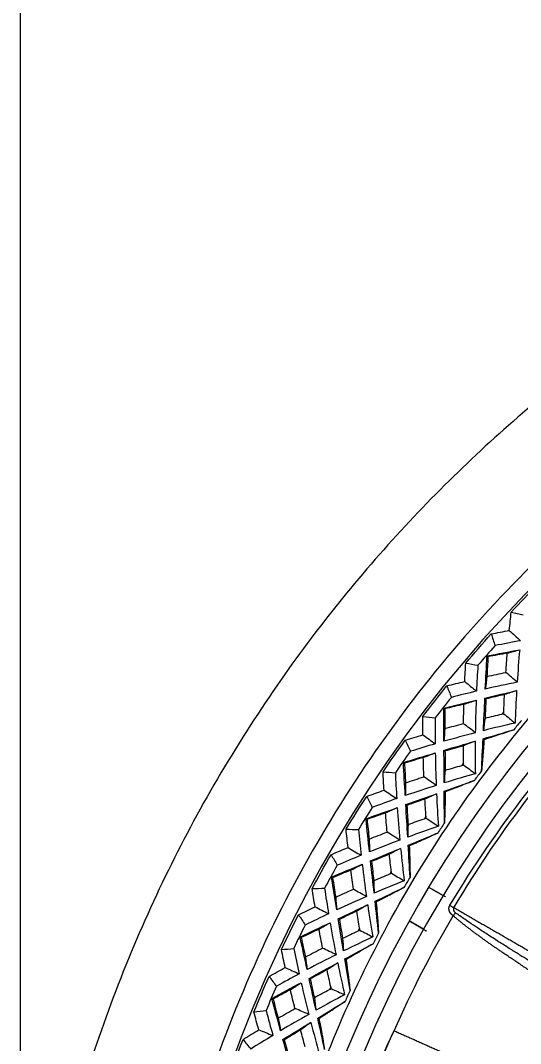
# Model space of a CAD drawing. Extents: x 541 to 1062, y 0 to 382.
# Drawn here: x 845.7 to 863.05, y 292.12 to 327.63 of the extents above; entities that cross this region are included whole.
import ezdxf

# ---------------------------------------------------------------- set-up
doc = ezdxf.new("R2010")
doc.units = 0
doc.header["$LTSCALE"] = 10
doc.header["$MEASUREMENT"] = 0
doc.header["$PDMODE"] = 3
doc.header["$PDSIZE"] = -10
doc.layers.get('0').update_dxf_attribs({"linetype": 'CONTINUOUS'})
doc.layers.get('DEFPOINTS').update_dxf_attribs({"linetype": 'CONTINUOUS'})
doc.layers.add('1', color=7, linetype='CONTINUOUS')
doc.styles.add('Daelim Dimension', font='')
doc.styles.get('Daelim Dimension').set_extended_font_data('NanumGothic')
doc.dimstyles.new('DEFAULT', dxfattribs={"dimscale": 2, "dimtxt": 2, "dimasz": 2, "dimexe": 0, "dimexo": 2, "dimgap": 1, "dimtad": 1, "dimdec": 1, "dimzin": 9, "dimdsep": 46, "dimtxsty": 'Daelim Dimension', "dimcen": 0.5, "dimclrd": 252, "dimclre": 252, "dimclrt": 3, "dimadec": 1, "dimazin": 0, "dimtfac": 1, "dimtdec": 1, "dimtix": 1, "dimtmove": 0, "dimatfit": 3, "dimfxl": 1, "dimtolj": 1, "dimtzin": 1, "dimlwd": 9, "dimlwe": 9, "dimarcsym": 0})

# ---------------------------------------------------------------- blocks, each defined once
blk = doc.blocks.new('*D10')
at = {"color": 5, "linetype": 'ByBlock', "lineweight": 9, "ltscale": 0.5, "transparency": 16777216}
for p, q in [((845.7, 280.073), (845.7, 341.221)), ((849.7, 341.221), (941.7, 341.221)), ((945.7, 280.074), (945.7, 341.221))]:
    blk.add_line(p, q, dxfattribs=at)
at = {"color": 5, "ltscale": 0.5, "transparency": 16777216}
for points in [[(849.7, 341.887), (849.7, 340.554), (845.7, 341.221)], [(941.7, 341.887), (941.7, 340.554), (945.7, 341.221)]]:
    blk.add_solid(points, dxfattribs=at)
at = {"layer": 'DEFPOINTS', "color": 0, "ltscale": 0.5, "transparency": 16777216}
for p in [(945.7, 341.221), (845.7, 276.073), (945.7, 276.074)]:
    blk.add_point(p, dxfattribs=at)
at = {"color": 7, "ltscale": 0.5, "transparency": 16777216, "insert": (895.7, 346.221), "char_height": 6, "attachment_point": 5, "style": 'Daelim Dimension'}
blk.add_mtext('\\A1;%%C100', dxfattribs=at)

msp = doc.modelspace()

# ---------------------------------------------------------------- linework, layer by layer
at = {"layer": '1', "color": 7, "linetype": 'Continuous', "lineweight": 18}
for p, q in [((859.86, 297.546), (860.362, 297.256)), ((859.687, 296.086), (859.185, 296.376))]:
    msp.add_line(p, q, dxfattribs=at)
for radius, start, end in [(45.353, 90, 267.6206), (41.2, 90, 267.3523), (41.78, 102.5334, 267.3912)]:
    msp.add_arc((895.7, 276.074), radius, start, end, dxfattribs=at)
at = {"layer": '1', "color": 7, "linetype": 'Continuous', "lineweight": 13}
for start, end in [(140.3352, 140.4692), (143.3352, 143.4692), (146.3352, 146.4692), (149.3352, 149.4692), (152.3352, 152.4692), (155.3352, 155.4692)]:
    msp.add_arc((895.7, 276.074), 43.174, start, end, dxfattribs=at)
for centre, major_axis, ratio, start_param, end_param in [((860.866, 296.76), (-0.429, 0.256), 0.002112, 0.894626, 1.261913), ((860.858, 296.471), (-0.325, -0.38), 0.341776, 4.511948, 4.773996)]:
    msp.add_ellipse(centre, major_axis=major_axis, ratio=ratio, start_param=start_param, end_param=end_param, dxfattribs=at)
at = {"layer": '1', "color": 7, "linetype": 'Continuous', "lineweight": 18}
for points, weights in [([(895.7, 326.074), (868.439, 326.074), (845.7, 307.335), (845.7, 276.074)], [1, 0.732970788325, 0.639202598139, 0.718695429443]), ([(895.7, 321.97), (847.662, 321.97), (829.279, 277.589), (863.247, 243.621)], [1, 0.588455621577, 0.588455621577, 1])]:
    msp.add_rational_spline(points, weights, degree=3, dxfattribs=at)
at = {"layer": '1', "color": 7, "linetype": 'Continuous', "lineweight": 13}
for points, knots in [([(853.335, 276.074), (853.335, 278.847), (853.608, 281.62), (854.69, 287.059), (855.499, 289.725), (857.621, 294.849), (858.934, 297.306), (862.015, 301.917), (863.783, 304.07), (867.704, 307.992), (869.858, 309.759), (874.469, 312.84), (876.926, 314.154), (882.05, 316.276), (884.716, 317.085), (890.155, 318.167), (892.927, 318.44), (895.7, 318.44)], [0, 0, 0, 0, 0.125, 0.125, 0.25, 0.25, 0.375, 0.375, 0.5, 0.5, 0.625, 0.625, 0.75, 0.75, 0.875, 0.875, 1, 1, 1, 1]), ([(860.735, 296.837), (860.789, 296.807), (860.894, 296.746), (861.053, 296.654), (861.211, 296.563), (861.369, 296.473), (861.525, 296.382), (861.682, 296.292), (861.837, 296.203), (861.992, 296.114), (862.147, 296.025), (862.301, 295.936), (862.454, 295.848), (862.607, 295.76), (862.759, 295.672), (862.911, 295.585), (863.062, 295.498), (863.212, 295.411), (863.362, 295.325), (863.511, 295.239), (863.66, 295.154), (863.808, 295.069), (863.955, 294.984), (864.102, 294.899), (864.248, 294.815), (864.394, 294.731), (864.538, 294.648), (864.683, 294.565), (864.827, 294.482), (864.97, 294.4), (865.112, 294.317), (865.254, 294.236), (865.395, 294.154), (865.536, 294.073), (865.676, 293.993), (865.816, 293.913), (865.955, 293.833), (866.093, 293.753), (866.23, 293.674), (866.367, 293.595), (866.504, 293.516), (866.64, 293.438), (866.775, 293.361), (866.909, 293.283), (867.043, 293.206), (867.177, 293.129), (867.309, 293.053), (867.441, 292.977), (867.573, 292.901), (867.703, 292.826), (867.834, 292.751), (867.963, 292.677), (868.092, 292.602), (868.22, 292.529), (868.348, 292.455), (868.475, 292.382), (868.601, 292.309), (868.727, 292.237), (868.852, 292.165), (868.977, 292.093), (869.101, 292.022), (869.224, 291.951), (869.346, 291.88), (869.468, 291.81), (869.59, 291.74), (869.71, 291.671), (869.831, 291.602), (869.95, 291.533), (870.069, 291.465), (870.187, 291.397), (870.304, 291.329), (870.421, 291.262), (870.537, 291.195), (870.653, 291.129), (870.768, 291.063), (870.882, 290.997), (870.958, 290.953), (870.996, 290.931)], [0, 0, 0, 0, 0.015717, 0.031369, 0.046957, 0.06248, 0.077939, 0.093334, 0.108664, 0.12393, 0.139132, 0.154269, 0.169341, 0.184349, 0.199293, 0.214173, 0.228988, 0.243738, 0.258424, 0.273046, 0.287603, 0.302096, 0.316525, 0.330889, 0.345188, 0.359424, 0.373594, 0.387701, 0.401743, 0.41572, 0.429634, 0.443482, 0.457267, 0.470987, 0.484642, 0.498233, 0.51176, 0.525222, 0.53862, 0.551953, 0.565222, 0.578427, 0.591567, 0.604643, 0.617654, 0.630601, 0.643483, 0.656302, 0.669055, 0.681744, 0.694369, 0.70693, 0.719425, 0.731857, 0.744224, 0.756527, 0.768765, 0.780939, 0.793048, 0.805093, 0.817074, 0.82899, 0.840842, 0.852629, 0.864352, 0.87601, 0.887604, 0.899134, 0.910599, 0.921999, 0.933336, 0.944607, 0.955815, 0.966958, 0.978036, 0.98905, 1, 1, 1, 1]), ([(870.444, 290.226), (870.397, 290.254), (870.304, 290.311), (870.164, 290.395), (870.024, 290.48), (869.884, 290.565), (869.744, 290.649), (869.604, 290.734), (869.464, 290.819), (869.324, 290.904), (869.185, 290.989), (869.045, 291.073), (868.906, 291.158), (868.766, 291.243), (868.627, 291.328), (868.488, 291.413), (868.349, 291.498), (868.21, 291.583), (868.071, 291.668), (867.84, 291.81), (867.517, 292.009), (867.102, 292.265), (866.689, 292.522), (866.277, 292.779), (865.866, 293.037), (865.434, 293.311), (864.989, 293.594), (864.541, 293.881), (864.122, 294.152), (863.732, 294.406), (863.372, 294.644), (863.091, 294.832), (862.881, 294.973), (862.732, 295.073), (862.583, 295.174), (862.45, 295.263), (862.334, 295.342), (862.235, 295.409), (862.137, 295.477), (862.038, 295.546), (861.94, 295.614), (861.841, 295.684), (861.743, 295.755), (861.645, 295.825), (861.549, 295.896), (861.455, 295.965), (861.363, 296.034), (861.274, 296.102), (861.187, 296.169), (861.102, 296.236), (861.019, 296.302), (860.938, 296.367), (860.86, 296.431), (860.783, 296.495), (860.733, 296.538), (860.708, 296.559)], [0, 0, 0, 0, 0.013887, 0.027775, 0.041663, 0.055551, 0.06944, 0.08333, 0.09722, 0.11111, 0.125001, 0.138892, 0.152783, 0.166676, 0.180568, 0.194461, 0.208354, 0.222248, 0.236142, 0.250037, 0.2917, 0.333359, 0.375014, 0.416665, 0.458312, 0.499955, 0.548661, 0.594545, 0.637608, 0.677848, 0.715265, 0.749859, 0.765493, 0.781127, 0.796762, 0.812397, 0.822825, 0.833252, 0.843679, 0.854105, 0.86453, 0.874956, 0.885689, 0.896236, 0.906596, 0.91677, 0.926758, 0.936559, 0.946176, 0.955607, 0.964854, 0.973916, 0.982794, 0.991488, 1, 1, 1, 1]), ([(858.659, 292.566), (858.708, 292.545), (858.806, 292.501), (858.952, 292.436), (859.099, 292.37), (859.246, 292.305), (859.392, 292.24), (859.539, 292.174), (859.686, 292.109), (859.833, 292.044), (859.98, 291.978), (860.126, 291.913), (860.273, 291.848), (860.42, 291.782), (860.567, 291.717), (860.714, 291.651), (860.861, 291.586), (861.008, 291.521), (861.155, 291.455), (861.302, 291.39), (861.4, 291.346), (861.449, 291.324)], [0, 0, 0, 0, 0.052824, 0.105626, 0.158407, 0.211167, 0.263905, 0.316622, 0.369317, 0.421991, 0.474644, 0.527276, 0.579886, 0.632474, 0.685042, 0.737588, 0.790113, 0.842616, 0.895099, 0.94756, 1, 1, 1, 1])]:
    msp.add_open_spline(points, degree=3, knots=knots, dxfattribs=at)
at = {"layer": '1', "color": 7, "linetype": 'Continuous', "lineweight": 18}
for points, knots in [([(860.597, 296.92), (861.414, 298.275), (862.31, 299.582), (864.246, 302.082), (865.287, 303.275), (867.499, 305.532), (868.67, 306.595), (871.127, 308.577), (872.413, 309.497), (875.082, 311.179), (876.464, 311.942), (879.308, 313.301), (880.769, 313.898), (883.748, 314.917), (885.267, 315.339), (888.342, 316.004), (889.898, 316.247), (891.462, 316.399)], [0, 0, 0, 0, 0.125, 0.125, 0.25, 0.25, 0.375, 0.375, 0.5, 0.5, 0.625, 0.625, 0.75, 0.75, 0.875, 0.875, 1, 1, 1, 1]), ([(860.735, 296.837), (862.355, 299.555), (864.307, 302.09), (868.674, 306.581), (871.098, 308.561), (876.446, 311.967), (879.268, 313.327), (883.707, 314.866), (885.224, 315.296), (887.546, 315.81), (888.323, 315.961), (889.495, 316.157), (889.887, 316.217), (890.673, 316.32), (891.067, 316.372), (891.462, 316.399)], [0, 0, 0, 0, 0.25, 0.25, 0.5, 0.5, 0.75, 0.75, 0.875, 0.875, 0.9375, 0.9375, 0.96875, 0.96875, 1, 1, 1, 1]), ([(862.813, 303.012), (862.723, 302.981), (862.634, 302.95), (862.457, 302.89), (862.369, 302.86), (862.239, 302.816), (862.196, 302.802), (862.132, 302.781), (862.11, 302.774), (862.068, 302.76), (862.046, 302.753), (861.983, 302.733), (861.942, 302.719), (861.861, 302.693), (861.821, 302.681), (861.782, 302.669)], [0, 0, 0, 0, 0.25, 0.25, 0.5, 0.5, 0.625, 0.625, 0.6875, 0.6875, 0.75, 0.75, 0.875, 0.875, 1, 1, 1, 1]), ([(861.782, 302.669), (861.779, 302.628), (861.777, 302.587), (861.771, 302.502), (861.768, 302.459), (861.759, 302.329), (861.752, 302.239), (861.741, 302.102), (861.737, 302.056), (861.73, 301.963), (861.726, 301.917), (861.713, 301.777), (861.705, 301.683), (861.696, 301.588)], [0, 0, 0, 0, 0.125, 0.125, 0.25, 0.25, 0.5, 0.5, 0.625, 0.625, 0.75, 0.75, 1, 1, 1, 1]), ([(861.448, 301.254), (861.36, 301.218), (861.272, 301.183), (861.099, 301.113), (861.013, 301.079), (860.885, 301.028), (860.843, 301.012), (860.78, 300.987), (860.759, 300.979), (860.717, 300.963), (860.696, 300.955), (860.634, 300.931), (860.594, 300.916), (860.514, 300.886), (860.475, 300.871), (860.436, 300.857)], [0, 0, 0, 0, 0.25, 0.25, 0.5, 0.5, 0.625, 0.625, 0.6875, 0.6875, 0.75, 0.75, 0.875, 0.875, 1, 1, 1, 1]), ([(860.436, 300.857), (860.436, 300.817), (860.436, 300.775), (860.435, 300.69), (860.434, 300.647), (860.432, 300.517), (860.429, 300.427), (860.426, 300.289), (860.424, 300.243), (860.421, 300.15), (860.42, 300.103), (860.415, 299.963), (860.411, 299.869), (860.407, 299.774)], [0, 0, 0, 0, 0.125, 0.125, 0.25, 0.25, 0.5, 0.5, 0.625, 0.625, 0.75, 0.75, 1, 1, 1, 1]), ([(860.177, 299.427), (860.091, 299.386), (860.005, 299.346), (859.836, 299.268), (859.752, 299.229), (859.627, 299.172), (859.586, 299.153), (859.524, 299.126), (859.503, 299.116), (859.462, 299.098), (859.442, 299.089), (859.381, 299.062), (859.342, 299.045), (859.264, 299.01), (859.225, 298.994), (859.188, 298.978)], [0, 0, 0, 0, 0.25, 0.25, 0.5, 0.5, 0.625, 0.625, 0.6875, 0.6875, 0.75, 0.75, 0.875, 0.875, 1, 1, 1, 1]), ([(859.188, 298.978), (859.19, 298.937), (859.191, 298.896), (859.195, 298.811), (859.196, 298.768), (859.201, 298.637), (859.203, 298.547), (859.207, 298.41), (859.208, 298.364), (859.21, 298.271), (859.21, 298.224), (859.213, 298.083), (859.214, 297.989), (859.215, 297.894)], [0, 0, 0, 0, 0.125, 0.125, 0.25, 0.25, 0.5, 0.5, 0.625, 0.625, 0.75, 0.75, 1, 1, 1, 1]), ([(859.003, 297.536), (858.92, 297.491), (858.836, 297.446), (858.671, 297.359), (858.589, 297.316), (858.468, 297.253), (858.427, 297.232), (858.367, 297.201), (858.347, 297.19), (858.307, 297.17), (858.287, 297.16), (858.228, 297.13), (858.189, 297.11), (858.113, 297.072), (858.076, 297.054), (858.039, 297.036)], [0, 0, 0, 0, 0.25, 0.25, 0.5, 0.5, 0.625, 0.625, 0.6875, 0.6875, 0.75, 0.75, 0.875, 0.875, 1, 1, 1, 1]), ([(859.917, 297.518), (859.932, 297.51), (859.947, 297.501), (860.002, 297.47), (860.043, 297.447), (860.124, 297.401), (860.164, 297.378), (860.244, 297.333), (860.283, 297.31), (860.362, 297.265), (860.401, 297.243), (860.441, 297.221), (860.442, 297.22), (860.442, 297.22)], [0, 0, 0, 0, 0.08509, 0.08509, 0.312454, 0.312454, 0.539817, 0.539817, 0.76718, 0.76718, 0.994543, 0.994543, 1, 1, 1, 1]), ([(858.039, 297.036), (858.043, 296.995), (858.047, 296.954), (858.055, 296.869), (858.059, 296.827), (858.07, 296.696), (858.077, 296.607), (858.088, 296.469), (858.091, 296.423), (858.098, 296.33), (858.101, 296.284), (858.111, 296.144), (858.117, 296.049), (858.123, 295.955)], [0, 0, 0, 0, 0.125, 0.125, 0.25, 0.25, 0.5, 0.5, 0.625, 0.625, 0.75, 0.75, 1, 1, 1, 1]), ([(860.708, 296.559), (860.705, 296.561), (860.699, 296.565), (860.691, 296.572), (860.682, 296.578), (860.674, 296.585), (860.667, 296.592), (860.659, 296.599), (860.652, 296.606), (860.645, 296.613), (860.639, 296.62), (860.632, 296.627), (860.626, 296.634), (860.621, 296.641), (860.615, 296.649), (860.61, 296.656), (860.605, 296.664), (860.601, 296.671), (860.596, 296.679), (860.592, 296.687), (860.589, 296.695), (860.585, 296.703), (860.582, 296.711), (860.579, 296.719), (860.576, 296.727), (860.573, 296.737), (860.57, 296.75), (860.568, 296.764), (860.566, 296.778), (860.565, 296.792), (860.565, 296.806), (860.565, 296.82), (860.566, 296.833), (860.569, 296.846), (860.571, 296.859), (860.575, 296.872), (860.58, 296.884), (860.585, 296.896), (860.591, 296.908), (860.595, 296.916), (860.597, 296.92)], [0, 0, 0, 0, 0.026248, 0.052128, 0.077652, 0.102828, 0.127669, 0.152185, 0.176387, 0.200289, 0.223903, 0.247242, 0.27032, 0.29315, 0.315748, 0.338128, 0.360306, 0.382298, 0.404119, 0.425788, 0.447321, 0.468735, 0.490048, 0.511278, 0.532443, 0.553562, 0.590717, 0.626613, 0.661338, 0.694989, 0.727671, 0.7595, 0.790602, 0.821111, 0.851168, 0.880924, 0.910529, 0.940141, 0.969914, 1, 1, 1, 1]), ([(860.735, 296.837), (860.735, 296.836), (860.733, 296.833), (860.73, 296.828), (860.728, 296.823), (860.726, 296.818), (860.724, 296.813), (860.723, 296.809), (860.722, 296.803), (860.721, 296.798), (860.72, 296.793), (860.719, 296.788), (860.719, 296.783), (860.719, 296.778), (860.72, 296.772), (860.72, 296.767), (860.721, 296.762), (860.722, 296.756), (860.724, 296.751), (860.725, 296.745), (860.727, 296.74), (860.73, 296.732), (860.735, 296.721), (860.742, 296.709), (860.751, 296.697), (860.76, 296.686), (860.771, 296.676), (860.783, 296.665), (860.791, 296.659), (860.796, 296.656)], [0, 0, 0, 0, 0.024313, 0.04833, 0.07211, 0.095714, 0.119205, 0.142646, 0.166102, 0.189638, 0.21332, 0.23721, 0.261373, 0.285868, 0.310755, 0.336091, 0.361928, 0.388318, 0.415309, 0.442947, 0.471275, 0.50033, 0.567157, 0.63481, 0.703718, 0.774301, 0.846962, 0.922079, 1, 1, 1, 1]), ([(870.724, 290.569), (870.675, 290.598), (870.579, 290.655), (870.433, 290.741), (870.288, 290.826), (870.143, 290.912), (869.998, 290.998), (869.853, 291.083), (869.709, 291.169), (869.564, 291.255), (869.419, 291.34), (869.275, 291.426), (869.13, 291.512), (868.986, 291.597), (868.841, 291.683), (868.697, 291.769), (868.553, 291.855), (868.409, 291.94), (868.265, 292.026), (868.121, 292.112), (867.977, 292.197), (867.833, 292.283), (867.689, 292.369), (867.546, 292.455), (867.402, 292.541), (867.259, 292.627), (867.115, 292.712), (866.972, 292.798), (866.829, 292.884), (866.686, 292.97), (866.543, 293.056), (866.4, 293.142), (866.257, 293.228), (866.114, 293.314), (865.972, 293.4), (865.829, 293.486), (865.677, 293.578), (865.508, 293.68), (865.318, 293.795), (865.112, 293.92), (864.888, 294.055), (864.648, 294.2), (864.391, 294.356), (864.117, 294.522), (863.827, 294.699), (863.521, 294.886), (863.264, 295.044), (863.057, 295.172), (862.903, 295.268), (862.739, 295.37), (862.564, 295.48), (862.38, 295.597), (862.186, 295.721), (861.934, 295.883), (861.65, 296.07), (861.359, 296.265), (861.131, 296.421), (860.965, 296.536), (860.86, 296.61), (860.81, 296.645), (860.796, 296.656)], [0, 0, 0, 0, 0.01429, 0.028579, 0.042868, 0.057157, 0.071446, 0.085735, 0.100023, 0.114311, 0.128599, 0.142886, 0.157173, 0.17146, 0.185747, 0.200033, 0.214319, 0.228605, 0.24289, 0.257175, 0.27146, 0.285744, 0.300028, 0.314312, 0.328596, 0.342879, 0.357162, 0.371444, 0.385726, 0.400008, 0.414289, 0.42857, 0.442851, 0.457131, 0.471411, 0.48569, 0.499969, 0.517305, 0.536343, 0.557085, 0.57953, 0.603678, 0.62953, 0.657085, 0.686343, 0.717306, 0.749973, 0.764611, 0.780325, 0.797114, 0.814977, 0.83391, 0.853911, 0.874975, 0.91197, 0.942477, 0.966515, 0.984104, 0.995262, 1, 1, 1, 1]), ([(859.782, 296.022), (859.773, 296.027), (859.764, 296.032), (859.717, 296.06), (859.678, 296.082), (859.6, 296.128), (859.561, 296.151), (859.482, 296.198), (859.442, 296.221), (859.362, 296.268), (859.321, 296.292), (859.262, 296.327), (859.242, 296.338), (859.214, 296.355), (859.206, 296.359), (859.199, 296.364)], [0, 0, 0, 0, 0.046344, 0.046344, 0.249606, 0.249606, 0.452869, 0.452869, 0.656131, 0.656131, 0.859393, 0.859393, 0.961025, 0.961025, 1, 1, 1, 1]), ([(857.931, 295.586), (857.849, 295.536), (857.768, 295.488), (857.608, 295.392), (857.529, 295.345), (857.41, 295.275), (857.371, 295.252), (857.313, 295.218), (857.293, 295.207), (857.254, 295.184), (857.235, 295.173), (857.178, 295.14), (857.14, 295.118), (857.066, 295.076), (857.029, 295.056), (856.994, 295.036)], [0, 0, 0, 0, 0.25, 0.25, 0.5, 0.5, 0.625, 0.625, 0.6875, 0.6875, 0.75, 0.75, 0.875, 0.875, 1, 1, 1, 1]), ([(856.994, 295.036), (857, 294.996), (857.006, 294.954), (857.018, 294.871), (857.024, 294.828), (857.042, 294.698), (857.054, 294.609), (857.072, 294.473), (857.078, 294.427), (857.089, 294.335), (857.095, 294.288), (857.112, 294.149), (857.123, 294.055), (857.134, 293.961)], [0, 0, 0, 0, 0.125, 0.125, 0.25, 0.25, 0.5, 0.5, 0.625, 0.625, 0.75, 0.75, 1, 1, 1, 1]), ([(856.961, 293.582), (856.883, 293.529), (856.804, 293.476), (856.649, 293.372), (856.572, 293.32), (856.458, 293.245), (856.42, 293.22), (856.363, 293.183), (856.344, 293.17), (856.307, 293.146), (856.288, 293.134), (856.233, 293.098), (856.196, 293.074), (856.124, 293.028), (856.089, 293.006), (856.054, 292.984)], [0, 0, 0, 0, 0.25, 0.25, 0.5, 0.5, 0.625, 0.625, 0.6875, 0.6875, 0.75, 0.75, 0.875, 0.875, 1, 1, 1, 1]), ([(856.054, 292.984), (856.063, 292.944), (856.071, 292.903), (856.087, 292.82), (856.096, 292.778), (856.121, 292.65), (856.137, 292.561), (856.162, 292.426), (856.17, 292.38), (856.187, 292.289), (856.195, 292.243), (856.219, 292.105), (856.235, 292.012), (856.251, 291.918)], [0, 0, 0, 0, 0.125, 0.125, 0.25, 0.25, 0.5, 0.5, 0.625, 0.625, 0.75, 0.75, 1, 1, 1, 1]), ([(860.096, 256.097), (859.331, 257.482), (858.647, 258.911), (857.45, 261.838), (856.937, 263.336), (856.089, 266.38), (855.754, 267.926), (855.265, 271.045), (855.112, 272.618), (854.99, 275.77), (855.021, 277.349), (855.265, 280.491), (855.479, 282.055), (856.086, 285.145), (856.479, 286.671), (857.441, 289.667), (858.008, 291.136), (858.659, 292.566)], [0, 0, 0, 0, 0.125, 0.125, 0.25, 0.25, 0.375, 0.375, 0.5, 0.5, 0.625, 0.625, 0.75, 0.75, 0.875, 0.875, 1, 1, 1, 1]), ([(860.237, 256.175), (858.693, 258.937), (857.473, 261.895), (855.767, 267.922), (855.265, 271.012), (854.99, 277.346), (855.223, 280.47), (856.109, 285.084), (856.496, 286.613), (857.211, 288.88), (857.469, 289.629), (857.886, 290.742), (858.029, 291.111), (858.333, 291.843), (858.485, 292.21), (858.659, 292.566)], [0, 0, 0, 0, 0.25, 0.25, 0.5, 0.5, 0.75, 0.75, 0.875, 0.875, 0.9375, 0.9375, 0.96875, 0.96875, 1, 1, 1, 1])]:
    msp.add_open_spline(points, degree=3, knots=knots, dxfattribs=at)
for points in [[(862.724, 307.093), (863.031, 307.42), (863.343, 307.742), (863.66, 308.059)], [(862.658, 306.457), (862.679, 306.669), (862.701, 306.881), (862.724, 307.093)], [(862.724, 307.093), (862.863, 307.06), (863.002, 307.028), (863.142, 306.995)], [(862.03, 306.338), (862.239, 306.379), (862.448, 306.419), (862.658, 306.457)], [(862.658, 306.457), (862.788, 306.338), (862.917, 306.219), (863.047, 306.1)], [(861.146, 305.325), (861.436, 305.667), (861.73, 306.005), (862.03, 306.338)], [(862.03, 306.338), (862.075, 306.203), (862.119, 306.067), (862.164, 305.932)], [(863.047, 306.1), (862.752, 306.047), (862.458, 305.991), (862.164, 305.932)], [(862.164, 305.932), (861.963, 305.706), (861.764, 305.478), (861.568, 305.249)], [(861.883, 305.574), (862.263, 305.646), (862.641, 305.717), (863.018, 305.787)], [(862.588, 305.67), (862.731, 305.709), (862.874, 305.748), (863.018, 305.787)], [(863.018, 305.787), (862.984, 305.412), (862.955, 305.036), (862.93, 304.661)], [(861.826, 304.421), (861.844, 304.804), (861.863, 305.188), (861.883, 305.574)], [(861.916, 305.545), (861.905, 305.555), (861.894, 305.565), (861.883, 305.574)], [(861.916, 305.545), (861.905, 305.317), (861.893, 305.089), (861.883, 304.862)], [(862.588, 305.67), (862.364, 305.629), (862.14, 305.587), (861.916, 305.545)], [(862.538, 305.002), (862.553, 305.225), (862.569, 305.448), (862.588, 305.67)], [(861.113, 304.686), (861.123, 304.899), (861.134, 305.112), (861.146, 305.325)], [(861.146, 305.325), (861.287, 305.299), (861.427, 305.274), (861.568, 305.249)], [(861.568, 305.249), (861.549, 304.949), (861.534, 304.65), (861.52, 304.35)], [(861.883, 304.862), (862.101, 304.91), (862.319, 304.957), (862.538, 305.002)], [(862.93, 304.661), (862.8, 304.775), (862.669, 304.888), (862.538, 305.002)], [(860.492, 304.535), (860.699, 304.586), (860.906, 304.637), (861.113, 304.686)], [(861.113, 304.686), (861.249, 304.574), (861.385, 304.462), (861.52, 304.35)], [(861.883, 304.862), (861.864, 304.715), (861.845, 304.568), (861.826, 304.421)], [(862.93, 304.661), (862.562, 304.586), (862.194, 304.506), (861.826, 304.421)], [(859.662, 303.476), (859.934, 303.833), (860.21, 304.186), (860.492, 304.535)], [(860.492, 304.535), (860.544, 304.402), (860.596, 304.269), (860.647, 304.136)], [(861.52, 304.35), (861.229, 304.281), (860.938, 304.21), (860.647, 304.136)], [(861.812, 304.109), (862.185, 304.199), (862.551, 304.286), (862.912, 304.372)], [(862.912, 304.372), (862.772, 304.326), (862.632, 304.28), (862.492, 304.233)], [(862.912, 304.372), (862.889, 303.977), (862.871, 303.601), (862.857, 303.243)], [(860.647, 304.136), (860.458, 303.9), (860.272, 303.662), (860.088, 303.422)], [(860.385, 303.764), (860.761, 303.856), (861.135, 303.947), (861.508, 304.036)], [(861.084, 303.897), (861.225, 303.943), (861.366, 303.99), (861.508, 304.036)], [(861.508, 304.036), (861.494, 303.659), (861.484, 303.283), (861.479, 302.907)], [(861.76, 302.979), (861.777, 303.349), (861.794, 303.726), (861.812, 304.109)], [(861.846, 304.079), (861.835, 304.089), (861.823, 304.099), (861.812, 304.109)], [(861.846, 304.079), (861.836, 303.856), (861.826, 303.635), (861.816, 303.415)], [(862.492, 304.233), (862.279, 304.183), (862.064, 304.131), (861.846, 304.079)], [(862.465, 303.632), (862.473, 303.833), (862.482, 304.033), (862.492, 304.233)], [(860.42, 303.736), (860.408, 303.746), (860.397, 303.755), (860.385, 303.764)], [(860.389, 302.61), (860.387, 302.993), (860.386, 303.378), (860.385, 303.764)], [(861.084, 303.897), (860.863, 303.844), (860.642, 303.79), (860.42, 303.736)], [(860.42, 303.736), (860.42, 303.508), (860.421, 303.28), (860.422, 303.053)], [(861.069, 303.227), (861.073, 303.45), (861.078, 303.673), (861.084, 303.897)], [(862.401, 303.555), (862.422, 303.559), (862.444, 303.563), (862.466, 303.566)], [(862.466, 303.566), (862.464, 303.588), (862.464, 303.61), (862.465, 303.632)], [(862.466, 303.566), (862.596, 303.459), (862.727, 303.351), (862.857, 303.243)], [(859.663, 302.837), (859.662, 303.05), (859.661, 303.263), (859.662, 303.476)], [(859.662, 303.476), (859.804, 303.458), (859.946, 303.44), (860.088, 303.422)], [(860.088, 303.422), (860.085, 303.122), (860.085, 302.822), (860.087, 302.523)], [(860.422, 303.053), (860.638, 303.112), (860.853, 303.17), (861.069, 303.227)], [(861.479, 302.907), (861.343, 303.013), (861.206, 303.12), (861.069, 303.227)], [(861.816, 303.415), (861.798, 303.27), (861.779, 303.124), (861.76, 302.979)], [(862.857, 303.243), (862.509, 303.163), (862.143, 303.076), (861.76, 302.979)], [(861.816, 303.415), (862.011, 303.463), (862.206, 303.509), (862.401, 303.555)], [(863.078, 303.333), (862.989, 303.226), (862.9, 303.12), (862.813, 303.012)], [(860.422, 303.053), (860.411, 302.905), (860.4, 302.758), (860.389, 302.61)], [(861.479, 302.907), (861.115, 302.812), (860.752, 302.713), (860.389, 302.61)], [(861.747, 302.697), (862.107, 302.804), (862.463, 302.908), (862.813, 303.012)], [(858.278, 301.552), (858.53, 301.923), (858.788, 302.29), (859.051, 302.653)], [(859.051, 302.653), (859.255, 302.715), (859.459, 302.777), (859.663, 302.837)], [(859.051, 302.653), (859.11, 302.523), (859.168, 302.393), (859.227, 302.263)], [(860.087, 302.523), (859.8, 302.439), (859.513, 302.352), (859.227, 302.263)], [(859.663, 302.837), (859.805, 302.732), (859.946, 302.627), (860.087, 302.523)], [(860.391, 302.297), (860.759, 302.406), (861.12, 302.513), (861.476, 302.617)], [(861.476, 302.617), (861.339, 302.564), (861.202, 302.51), (861.064, 302.457)], [(861.476, 302.617), (861.473, 302.221), (861.475, 301.845), (861.481, 301.487)], [(861.696, 301.588), (861.713, 301.953), (861.73, 302.322), (861.747, 302.697)], [(861.747, 302.697), (861.759, 302.688), (861.77, 302.678), (861.782, 302.669)], [(859.227, 302.263), (859.05, 302.017), (858.877, 301.77), (858.705, 301.521)], [(858.985, 301.878), (859.355, 301.989), (859.724, 302.099), (860.091, 302.208)], [(859.675, 302.047), (859.814, 302.101), (859.953, 302.155), (860.091, 302.208)], [(860.091, 302.208), (860.097, 301.831), (860.107, 301.455), (860.122, 301.079)], [(860.427, 302.269), (860.415, 302.279), (860.403, 302.288), (860.391, 302.297)], [(860.398, 301.165), (860.396, 301.536), (860.393, 301.914), (860.391, 302.297)], [(861.064, 302.457), (860.854, 302.395), (860.642, 302.332), (860.427, 302.269)], [(860.427, 302.269), (860.429, 302.045), (860.43, 301.824), (860.432, 301.605)], [(861.068, 301.855), (861.066, 302.056), (861.064, 302.256), (861.064, 302.457)], [(859.02, 301.852), (859.008, 301.861), (858.997, 301.869), (858.985, 301.878)], [(859.049, 300.725), (859.027, 301.108), (859.005, 301.492), (858.985, 301.878)], [(859.675, 302.047), (859.458, 301.982), (859.239, 301.917), (859.02, 301.852)], [(859.02, 301.852), (859.033, 301.624), (859.046, 301.396), (859.059, 301.17)], [(859.696, 301.377), (859.687, 301.6), (859.681, 301.824), (859.675, 302.047)], [(861.073, 301.789), (861.07, 301.811), (861.069, 301.833), (861.068, 301.855)], [(858.312, 300.914), (858.299, 301.127), (858.288, 301.34), (858.278, 301.552)], [(858.278, 301.552), (858.42, 301.542), (858.563, 301.531), (858.705, 301.521)], [(858.705, 301.521), (858.718, 301.221), (858.734, 300.922), (858.752, 300.623)], [(860.432, 301.605), (860.421, 301.458), (860.41, 301.312), (860.398, 301.165)], [(861.481, 301.487), (861.137, 301.389), (860.776, 301.282), (860.398, 301.165)], [(860.432, 301.605), (860.624, 301.662), (860.816, 301.719), (861.008, 301.774)], [(861.008, 301.774), (861.029, 301.78), (861.051, 301.785), (861.073, 301.789)], [(861.073, 301.789), (861.209, 301.689), (861.345, 301.588), (861.481, 301.487)], [(861.696, 301.588), (861.613, 301.477), (861.53, 301.366), (861.448, 301.254)], [(859.059, 301.17), (859.055, 301.022), (859.052, 300.874), (859.049, 300.725)], [(859.059, 301.17), (859.271, 301.24), (859.483, 301.31), (859.696, 301.377)], [(860.122, 301.079), (859.98, 301.178), (859.838, 301.278), (859.696, 301.377)], [(860.4, 300.884), (860.755, 301.009), (861.104, 301.132), (861.448, 301.254)], [(857.71, 300.698), (857.91, 300.772), (858.111, 300.843), (858.312, 300.914)], [(858.312, 300.914), (858.459, 300.817), (858.605, 300.72), (858.752, 300.623)], [(860.122, 301.079), (859.763, 300.965), (859.405, 300.848), (859.049, 300.725)], [(859.067, 300.413), (859.429, 300.541), (859.784, 300.667), (860.134, 300.79)], [(860.134, 300.79), (860, 300.729), (859.865, 300.669), (859.731, 300.608)], [(860.134, 300.79), (860.152, 300.394), (860.173, 300.018), (860.197, 299.662)], [(860.407, 299.774), (860.405, 300.138), (860.403, 300.508), (860.4, 300.884)], [(860.4, 300.884), (860.412, 300.875), (860.424, 300.866), (860.436, 300.857)], [(856.996, 299.559), (857.228, 299.942), (857.466, 300.322), (857.71, 300.698)], [(857.71, 300.698), (857.776, 300.572), (857.841, 300.445), (857.906, 300.318)], [(858.752, 300.623), (858.469, 300.524), (858.187, 300.422), (857.906, 300.318)], [(859.105, 300.387), (859.092, 300.396), (859.08, 300.405), (859.067, 300.413)], [(859.134, 299.283), (859.112, 299.654), (859.089, 300.03), (859.067, 300.413)], [(859.731, 300.608), (859.524, 300.535), (859.315, 300.462), (859.105, 300.387)], [(859.105, 300.387), (859.118, 300.164), (859.131, 299.943), (859.144, 299.724)], [(859.767, 300.007), (859.754, 300.207), (859.742, 300.408), (859.731, 300.608)], [(857.906, 300.318), (857.743, 300.064), (857.582, 299.808), (857.424, 299.55)], [(857.685, 299.921), (858.049, 300.052), (858.411, 300.181), (858.772, 300.309)], [(858.365, 300.126), (858.151, 300.05), (857.937, 299.974), (857.722, 299.897)], [(858.365, 300.126), (858.501, 300.187), (858.637, 300.248), (858.772, 300.309)], [(858.421, 299.458), (858.401, 299.68), (858.382, 299.903), (858.365, 300.126)], [(858.772, 300.309), (858.798, 299.933), (858.828, 299.557), (858.862, 299.183)], [(857.722, 299.897), (857.709, 299.905), (857.697, 299.913), (857.685, 299.921)], [(857.809, 298.773), (857.767, 299.154), (857.726, 299.537), (857.685, 299.921)], [(857.722, 299.897), (857.746, 299.67), (857.771, 299.443), (857.796, 299.218)], [(859.144, 299.724), (859.141, 299.577), (859.137, 299.43), (859.134, 299.283)], [(860.197, 299.662), (859.859, 299.546), (859.505, 299.42), (859.134, 299.283)], [(859.144, 299.724), (859.333, 299.791), (859.522, 299.858), (859.711, 299.923)], [(859.711, 299.923), (859.732, 299.93), (859.753, 299.937), (859.774, 299.942)], [(859.774, 299.942), (859.771, 299.964), (859.768, 299.985), (859.767, 300.007)], [(859.774, 299.942), (859.915, 299.848), (860.056, 299.755), (860.197, 299.662)], [(860.407, 299.774), (860.33, 299.658), (860.253, 299.543), (860.177, 299.427)], [(857.063, 298.923), (857.039, 299.135), (857.017, 299.347), (856.996, 299.559)], [(856.996, 299.559), (857.138, 299.556), (857.281, 299.553), (857.424, 299.55)], [(857.424, 299.55), (857.453, 299.251), (857.484, 298.953), (857.518, 298.655)], [(857.796, 299.218), (858.004, 299.299), (858.212, 299.379), (858.421, 299.458)], [(858.862, 299.183), (858.715, 299.274), (858.568, 299.366), (858.421, 299.458)], [(859.15, 299.002), (859.498, 299.146), (859.84, 299.287), (860.177, 299.427)], [(857.796, 299.218), (857.8, 299.07), (857.805, 298.922), (857.809, 298.773)], [(858.862, 299.183), (858.51, 299.05), (858.159, 298.914), (857.809, 298.773)], [(859.215, 297.894), (859.194, 298.258), (859.173, 298.628), (859.15, 299.002)], [(859.15, 299.002), (859.163, 298.994), (859.175, 298.986), (859.188, 298.978)], [(855.82, 297.501), (856.032, 297.896), (856.25, 298.288), (856.474, 298.676)], [(856.474, 298.676), (856.67, 298.76), (856.866, 298.842), (857.063, 298.923)], [(856.474, 298.676), (856.545, 298.553), (856.617, 298.43), (856.689, 298.307)], [(857.518, 298.655), (857.241, 298.542), (856.965, 298.425), (856.689, 298.307)], [(857.063, 298.923), (857.215, 298.834), (857.366, 298.745), (857.518, 298.655)], [(857.843, 298.463), (858.198, 298.609), (858.546, 298.753), (858.889, 298.895)], [(858.496, 298.692), (858.294, 298.608), (858.089, 298.524), (857.882, 298.439)], [(858.889, 298.895), (858.758, 298.827), (858.627, 298.759), (858.496, 298.692)], [(858.563, 298.094), (858.54, 298.293), (858.517, 298.492), (858.496, 298.692)], [(858.889, 298.895), (858.928, 298.501), (858.969, 298.126), (859.012, 297.771)], [(856.689, 298.307), (856.54, 298.044), (856.393, 297.78), (856.248, 297.514)], [(856.489, 297.899), (856.845, 298.048), (857.201, 298.196), (857.555, 298.343)], [(857.158, 298.139), (857.29, 298.207), (857.422, 298.275), (857.555, 298.343)], [(857.555, 298.343), (857.6, 297.969), (857.649, 297.595), (857.703, 297.223)], [(857.882, 298.439), (857.869, 298.447), (857.856, 298.455), (857.843, 298.463)], [(857.969, 297.338), (857.928, 297.707), (857.886, 298.081), (857.843, 298.463)], [(857.882, 298.439), (857.907, 298.216), (857.932, 297.996), (857.956, 297.778)], [(856.527, 297.877), (856.514, 297.884), (856.501, 297.891), (856.489, 297.899)], [(856.673, 296.759), (856.611, 297.137), (856.55, 297.517), (856.489, 297.899)], [(857.158, 298.139), (856.948, 298.052), (856.738, 297.965), (856.527, 297.877)], [(857.248, 297.475), (857.217, 297.696), (857.186, 297.917), (857.158, 298.139)], [(857.956, 297.778), (858.141, 297.856), (858.326, 297.932), (858.512, 298.007)], [(858.512, 298.007), (858.532, 298.015), (858.553, 298.023), (858.574, 298.029)], [(858.574, 298.029), (858.57, 298.05), (858.566, 298.072), (858.563, 298.094)], [(858.574, 298.029), (858.72, 297.943), (858.866, 297.857), (859.012, 297.771)], [(859.215, 297.894), (859.144, 297.775), (859.073, 297.656), (859.003, 297.536)], [(856.527, 297.877), (856.563, 297.651), (856.6, 297.426), (856.636, 297.202)], [(857.956, 297.778), (857.961, 297.631), (857.965, 297.485), (857.969, 297.338)], [(859.012, 297.771), (858.68, 297.638), (858.332, 297.494), (857.969, 297.338)], [(858, 297.058), (858.34, 297.219), (858.674, 297.379), (859.003, 297.536)], [(855.82, 297.501), (855.962, 297.506), (856.105, 297.51), (856.248, 297.514)], [(855.92, 296.87), (855.885, 297.08), (855.852, 297.29), (855.82, 297.501)], [(856.248, 297.514), (856.292, 297.218), (856.339, 296.922), (856.389, 296.626)], [(856.636, 297.202), (856.84, 297.295), (857.044, 297.386), (857.248, 297.475)], [(856.636, 297.202), (856.649, 297.055), (856.661, 296.907), (856.673, 296.759)], [(857.703, 297.223), (857.358, 297.073), (857.015, 296.918), (856.673, 296.759)], [(857.703, 297.223), (857.551, 297.307), (857.4, 297.391), (857.248, 297.475)], [(855.344, 296.592), (855.536, 296.686), (855.728, 296.779), (855.92, 296.87)], [(855.92, 296.87), (856.076, 296.788), (856.232, 296.707), (856.389, 296.626)], [(856.724, 296.451), (857.07, 296.616), (857.41, 296.778), (857.745, 296.937)], [(857.745, 296.937), (857.618, 296.862), (857.491, 296.788), (857.364, 296.714)], [(857.745, 296.937), (857.804, 296.545), (857.865, 296.174), (857.926, 295.821)], [(858.123, 295.955), (858.083, 296.317), (858.042, 296.685), (858, 297.058)], [(858, 297.058), (858.013, 297.051), (858.026, 297.043), (858.039, 297.036)], [(854.753, 295.385), (854.944, 295.79), (855.141, 296.193), (855.344, 296.592)], [(855.344, 296.592), (855.423, 296.473), (855.501, 296.354), (855.579, 296.235)], [(856.389, 296.626), (856.118, 296.498), (855.848, 296.367), (855.579, 296.235)], [(857.364, 296.714), (857.166, 296.62), (856.966, 296.525), (856.764, 296.429)], [(857.462, 296.12), (857.428, 296.318), (857.395, 296.516), (857.364, 296.714)], [(858.659, 292.566), (859.268, 293.934), (859.952, 295.267), (860.708, 296.559)], [(855.579, 296.235), (855.443, 295.965), (855.31, 295.693), (855.18, 295.42)], [(855.4, 295.817), (855.749, 295.985), (856.096, 296.151), (856.441, 296.316)], [(856.056, 296.092), (856.184, 296.167), (856.313, 296.241), (856.441, 296.316)], [(856.441, 296.316), (856.506, 295.945), (856.575, 295.574), (856.648, 295.205)], [(856.764, 296.429), (856.75, 296.436), (856.737, 296.443), (856.724, 296.451)], [(856.908, 295.334), (856.847, 295.7), (856.786, 296.072), (856.724, 296.451)], [(856.764, 296.429), (856.8, 296.208), (856.836, 295.989), (856.872, 295.773)], [(857.476, 296.056), (857.47, 296.077), (857.466, 296.099), (857.462, 296.12)], [(855.44, 295.797), (855.426, 295.803), (855.413, 295.81), (855.4, 295.817)], [(855.644, 294.688), (855.562, 295.063), (855.481, 295.439), (855.4, 295.817)], [(856.056, 296.092), (855.851, 295.994), (855.645, 295.895), (855.44, 295.797)], [(855.44, 295.797), (855.488, 295.573), (855.536, 295.351), (855.584, 295.129)], [(856.181, 295.433), (856.138, 295.652), (856.096, 295.872), (856.056, 296.092)], [(856.872, 295.773), (857.053, 295.86), (857.234, 295.946), (857.415, 296.031)], [(856.872, 295.773), (856.884, 295.627), (856.896, 295.48), (856.908, 295.334)], [(857.926, 295.821), (857.602, 295.671), (857.263, 295.509), (856.908, 295.334)], [(857.415, 296.031), (857.435, 296.04), (857.455, 296.048), (857.476, 296.056)], [(857.476, 296.056), (857.626, 295.978), (857.776, 295.899), (857.926, 295.821)], [(858.123, 295.955), (858.058, 295.832), (857.994, 295.709), (857.931, 295.586)], [(854.753, 295.385), (854.895, 295.397), (855.038, 295.408), (855.18, 295.42)], [(855.18, 295.42), (855.24, 295.126), (855.302, 294.833), (855.367, 294.54)], [(855.584, 295.129), (855.782, 295.232), (855.981, 295.333), (856.181, 295.433)], [(856.648, 295.205), (856.492, 295.281), (856.337, 295.357), (856.181, 295.433)], [(856.954, 295.056), (857.284, 295.235), (857.61, 295.412), (857.931, 295.586)], [(854.886, 294.759), (854.841, 294.967), (854.796, 295.176), (854.753, 295.385)], [(855.584, 295.129), (855.604, 294.982), (855.624, 294.835), (855.644, 294.688)], [(856.648, 295.205), (856.312, 295.037), (855.977, 294.865), (855.644, 294.688)], [(857.134, 293.961), (857.075, 294.321), (857.015, 294.686), (856.954, 295.056)], [(856.954, 295.056), (856.967, 295.049), (856.98, 295.043), (856.994, 295.036)], [(854.326, 294.452), (854.512, 294.556), (854.699, 294.658), (854.886, 294.759)], [(854.886, 294.759), (855.047, 294.686), (855.207, 294.613), (855.367, 294.54)], [(855.711, 294.383), (856.048, 294.566), (856.379, 294.745), (856.705, 294.922)], [(856.705, 294.922), (856.582, 294.841), (856.459, 294.76), (856.336, 294.679)], [(856.705, 294.922), (856.785, 294.534), (856.865, 294.166), (856.945, 293.817)], [(853.798, 293.215), (853.968, 293.63), (854.144, 294.043), (854.326, 294.452)], [(854.326, 294.452), (854.41, 294.337), (854.495, 294.222), (854.579, 294.107)], [(855.367, 294.54), (855.103, 294.398), (854.84, 294.254), (854.579, 294.107)], [(855.752, 294.363), (855.738, 294.37), (855.724, 294.376), (855.711, 294.383)], [(855.953, 293.277), (855.874, 293.64), (855.793, 294.008), (855.711, 294.383)], [(856.336, 294.679), (856.143, 294.575), (855.948, 294.47), (855.752, 294.363)], [(855.752, 294.363), (855.8, 294.145), (855.847, 293.928), (855.895, 293.714)], [(856.465, 294.091), (856.421, 294.287), (856.378, 294.483), (856.336, 294.679)], [(854.579, 294.107), (854.458, 293.83), (854.339, 293.552), (854.223, 293.273)], [(854.422, 293.681), (854.761, 293.866), (855.099, 294.051), (855.436, 294.234)], [(855.063, 293.989), (854.863, 293.881), (854.663, 293.772), (854.463, 293.662)], [(855.063, 293.989), (855.187, 294.071), (855.311, 294.152), (855.436, 294.234)], [(855.222, 293.338), (855.167, 293.555), (855.114, 293.772), (855.063, 293.989)], [(855.436, 294.234), (855.52, 293.866), (855.608, 293.5), (855.701, 293.135)], [(855.895, 293.714), (856.07, 293.81), (856.246, 293.905), (856.423, 294)], [(856.423, 294), (856.442, 294.01), (856.462, 294.019), (856.483, 294.028)], [(856.483, 294.028), (856.476, 294.049), (856.47, 294.07), (856.465, 294.091)], [(856.483, 294.028), (856.637, 293.958), (856.791, 293.887), (856.945, 293.817)], [(854.463, 293.662), (854.449, 293.668), (854.436, 293.675), (854.422, 293.681)], [(854.725, 292.566), (854.624, 292.936), (854.523, 293.307), (854.422, 293.681)], [(854.463, 293.662), (854.522, 293.442), (854.582, 293.222), (854.642, 293.003)], [(855.895, 293.714), (855.914, 293.568), (855.934, 293.423), (855.953, 293.277)], [(856.945, 293.817), (856.629, 293.65), (856.298, 293.47), (855.953, 293.277)], [(857.134, 293.961), (857.076, 293.835), (857.018, 293.709), (856.961, 293.582)], [(853.798, 293.215), (853.94, 293.234), (854.082, 293.254), (854.223, 293.273)], [(854.223, 293.273), (854.298, 292.983), (854.376, 292.693), (854.456, 292.404)], [(854.642, 293.003), (854.835, 293.116), (855.028, 293.228), (855.222, 293.338)], [(855.701, 293.135), (855.541, 293.203), (855.381, 293.271), (855.222, 293.338)], [(856.014, 293.002), (856.334, 293.198), (856.65, 293.392), (856.961, 293.582)], [(853.964, 292.598), (853.908, 292.803), (853.852, 293.009), (853.798, 293.215)], [(854.642, 293.003), (854.669, 292.858), (854.697, 292.712), (854.725, 292.566)], [(855.701, 293.135), (855.373, 292.95), (855.048, 292.76), (854.725, 292.566)], [(856.251, 291.918), (856.173, 292.274), (856.094, 292.636), (856.014, 293.002)], [(856.014, 293.002), (856.027, 292.996), (856.041, 292.99), (856.054, 292.984)], [(853.421, 292.262), (853.601, 292.375), (853.783, 292.487), (853.964, 292.598)], [(853.964, 292.598), (854.128, 292.533), (854.292, 292.469), (854.456, 292.404)], [(854.807, 292.265), (855.134, 292.465), (855.456, 292.662), (855.772, 292.855)], [(855.416, 292.593), (855.229, 292.479), (855.04, 292.364), (854.849, 292.247)], [(855.772, 292.855), (855.654, 292.768), (855.535, 292.681), (855.416, 292.593)], [(855.576, 292.013), (855.522, 292.206), (855.468, 292.4), (855.416, 292.593)], [(855.772, 292.855), (855.872, 292.472), (855.972, 292.109), (856.069, 291.765)], [(852.959, 290.999), (853.106, 291.422), (853.261, 291.843), (853.421, 292.262)], [(853.421, 292.262), (853.511, 292.151), (853.601, 292.041), (853.692, 291.93)], [(854.456, 292.404), (854.2, 292.249), (853.945, 292.091), (853.692, 291.93)], [(854.849, 292.247), (854.835, 292.253), (854.821, 292.259), (854.807, 292.265)], [(855.107, 291.174), (855.009, 291.531), (854.909, 291.895), (854.807, 292.265)], [(854.849, 292.247), (854.909, 292.032), (854.968, 291.818), (855.026, 291.607)]]:
    msp.add_open_spline(points, degree=3, dxfattribs=at)

# ---------------------------------------------------------------- dimensions: what is measured, and where the dimension line sits
at = {"ltscale": 0.5}
dim = msp.add_linear_dim(base=(945.7, 341.221), p1=(845.7, 276.073), p2=(945.7, 276.074), text='%%C<>', dimstyle='DEFAULT', override={"dimtxt": 3, "dimclrd": 5, "dimclre": 5, "dimclrt": 7, "dimfxl": 1.25, "dimarcsym": 1}, dxfattribs=at)
dim.commit()
dim.dimension.update_dxf_attribs({"geometry": '*D10', "text_midpoint": (895.7, 346.221)})

doc.saveas('drawing.dxf')
